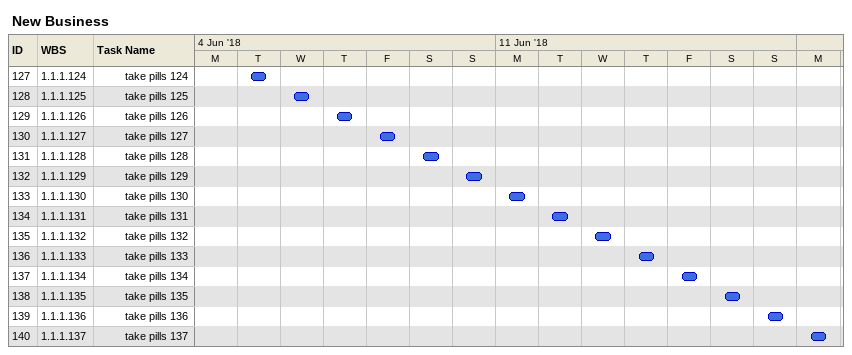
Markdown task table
New Business

| ID | WBS | Task | Start | Finish |
|---|---|---|---|---|
| 127 | 1.1.1.124 | take pills 124 | 2018-06-05 | 2018-06-05 |
| 128 | 1.1.1.125 | take pills 125 | 2018-06-06 | 2018-06-06 |
| 129 | 1.1.1.126 | take pills 126 | 2018-06-07 | 2018-06-07 |
| 130 | 1.1.1.127 | take pills 127 | 2018-06-08 | 2018-06-08 |
| 131 | 1.1.1.128 | take pills 128 | 2018-06-09 | 2018-06-09 |
| 132 | 1.1.1.129 | take pills 129 | 2018-06-10 | 2018-06-10 |
| 133 | 1.1.1.130 | take pills 130 | 2018-06-11 | 2018-06-11 |
| 134 | 1.1.1.131 | take pills 131 | 2018-06-12 | 2018-06-12 |
| 135 | 1.1.1.132 | take pills 132 | 2018-06-13 | 2018-06-13 |
| 136 | 1.1.1.133 | take pills 133 | 2018-06-14 | 2018-06-14 |
| 137 | 1.1.1.134 | take pills 134 | 2018-06-15 | 2018-06-15 |
| 138 | 1.1.1.135 | take pills 135 | 2018-06-16 | 2018-06-16 |
| 139 | 1.1.1.136 | take pills 136 | 2018-06-17 | 2018-06-17 |
| 140 | 1.1.1.137 | take pills 137 | 2018-06-18 | 2018-06-18 |
